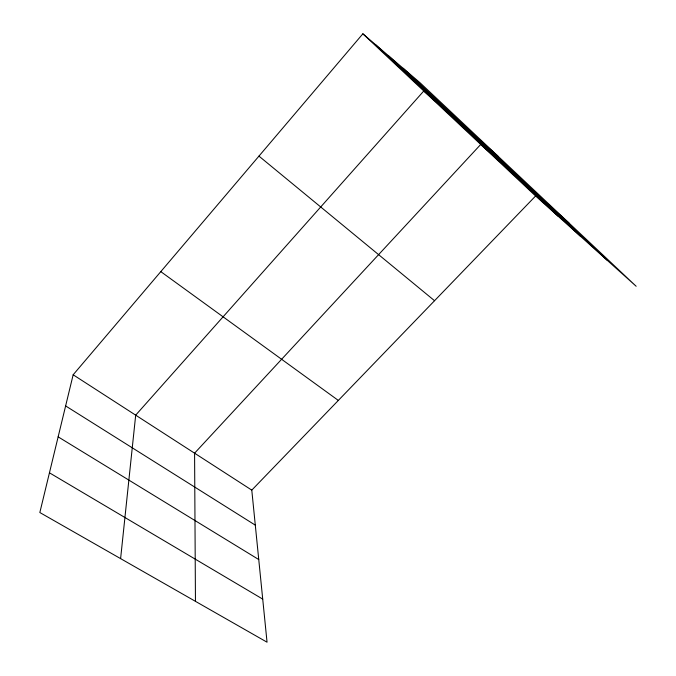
<?xml version="1.0" encoding="UTF-8"?>
<svg xmlns="http://www.w3.org/2000/svg" width="676" height="676" viewBox="0 0 676 676"><rect width="100%" height="100%" fill="white"/><g stroke="black" fill="none" stroke-linecap="round" stroke-linejoin="round"><path stroke-width="1.01" d="M120.607 558.621L135.69 415.157L423.784 90.998L497.84 156.021M73.16 374.783L39.842 512.526L267.045 642.2L251.785 490.125L535.603 195.989L636.158 286.269L420.083 82.793L362.868 33.8L73.16 374.783L251.785 490.125M49.449 472.811L262.719 599.097M58.144 436.848L258.747 559.542M65.631 405.93L255.3 525.142M160.804 271.634L338.33 400.429M258.95 156.114L434.55 300.719M568.964 222.995L480.72 144.453L194.578 453.19L195.457 601.344M362.868 33.8L535.603 195.989M403.124 68.276L607.014 260.099M388.1 55.407L580.726 236.499M375.417 44.548L558.207 216.278"/></g></svg>
